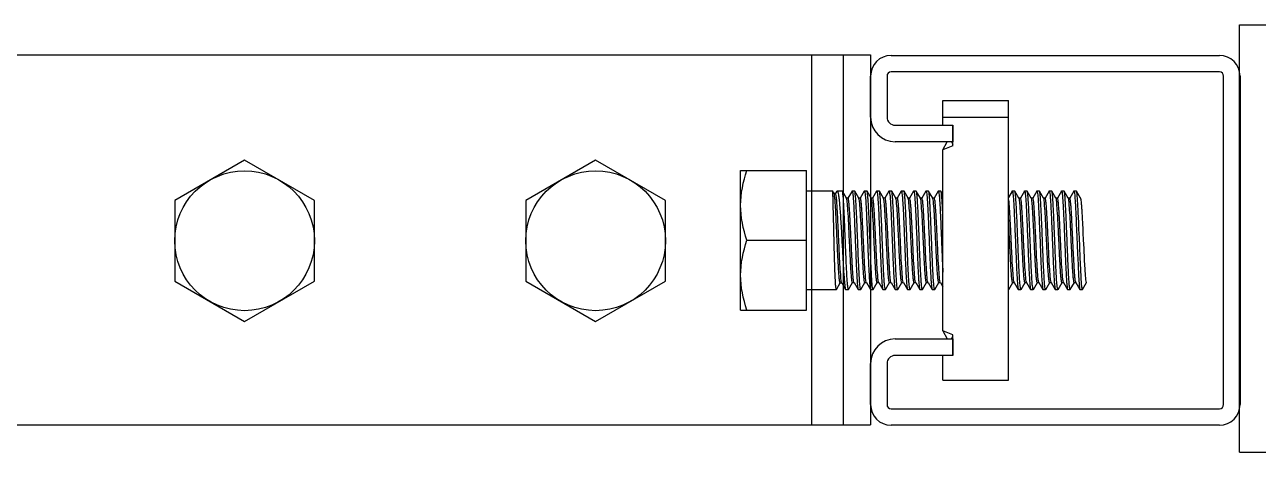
# Model space of a CAD drawing. Extents: x 69728788 to 150676229, y 20327566 to 43663798.
# Drawn here: x 75469700 to 75470384, y 20746676 to 20746913 of the extents above; entities that cross this region are included whole.
import ezdxf

# ---------------------------------------------------------------- set-up
doc = ezdxf.new("R2010")
doc.units = 0
doc.header["$LTSCALE"] = 1000
doc.header["$MEASUREMENT"] = 0
doc.layers.get('0').update_dxf_attribs({"linetype": 'CONTINUOUS'})
doc.layers.add('02___PRT_ALL_AXES', color=7, linetype='CONTINUOUS')

msp = doc.modelspace()

# ---------------------------------------------------------------- linework, layer by layer
at = {"color": 0, "linetype": 'Continuous'}
for p, q in [((75470373.73, 20746676.07), (75470373.73, 20746912.98)), ((75470373.73, 20746912.98), (75470628.87, 20746912.98)), ((75470180.5, 20746895.93), (75470362.58, 20746895.93)), ((75470169.12, 20746861.79), (75470169.12, 20746884.55)), ((75470178.22, 20746884.55), (75470178.22, 20746861.79)), ((75470362.58, 20746886.83), (75470180.5, 20746886.83)), ((75470364.86, 20746702.47), (75470364.86, 20746884.55)), ((75470373.96, 20746884.55), (75470373.96, 20746702.47)), ((75470182.78, 20746857.24), (75470214.64, 20746857.24)), ((75470209.18, 20746857.28), (75470209.18, 20746861.83)), ((75470214.64, 20746845.89), (75470214.64, 20746857.28)), ((75470214.64, 20746857.24), (75470214.64, 20746848.13)), ((75470214.64, 20746848.13), (75470182.78, 20746848.13)), ((75470209.18, 20746843.62), (75470211.55, 20746848.17)), ((75470214.64, 20746845.89), (75470209.18, 20746843.62)), ((75470209.18, 20746743.44), (75470209.18, 20746843.62)), ((75470213.93, 20746848.17), (75470214.64, 20746846.8)), ((75470133.51, 20746754.83), (75470133.51, 20746832.23)), ((75470148.89, 20746819.46), (75470148.09, 20746820.85)), ((75470149.72, 20746819.53), (75470148.85, 20746819.53)), ((75470150.32, 20746820.63), (75470149.69, 20746819.55)), ((75470153.5, 20746820.79), (75470153.43, 20746820.85)), ((75470155.75, 20746816.91), (75470153.5, 20746820.79)), ((75470155.79, 20746816.83), (75470155.75, 20746816.91)), ((75470156.62, 20746816.91), (75470155.75, 20746816.91)), ((75470155.85, 20746816.71), (75470155.79, 20746816.83)), ((75470158.82, 20746820.79), (75470156.58, 20746816.93)), ((75470158.82, 20746820.79), (75470158.89, 20746820.85)), ((75470160.33, 20746820.79), (75470160.26, 20746820.85)), ((75470162.58, 20746816.91), (75470160.33, 20746820.79)), ((75470162.62, 20746816.83), (75470162.58, 20746816.91)), ((75470163.45, 20746816.91), (75470162.58, 20746816.91)), ((75470162.66, 20746816.76), (75470162.63, 20746816.83)), ((75470165.65, 20746820.79), (75470163.41, 20746816.93)), ((75470165.65, 20746820.79), (75470165.72, 20746820.85)), ((75470167.16, 20746820.79), (75470167.09, 20746820.85)), ((75470169.41, 20746816.91), (75470167.16, 20746820.79)), ((75470169.45, 20746816.83), (75470169.41, 20746816.91)), ((75470170.28, 20746816.91), (75470169.41, 20746816.91)), ((75470169.5, 20746816.72), (75470169.45, 20746816.83)), ((75470172.48, 20746820.79), (75470170.24, 20746816.93)), ((75470172.48, 20746820.79), (75470172.55, 20746820.85)), ((75470173.99, 20746820.79), (75470173.92, 20746820.85)), ((75470176.24, 20746816.91), (75470173.99, 20746820.79)), ((75470176.28, 20746816.83), (75470176.24, 20746816.91)), ((75470177.11, 20746816.91), (75470176.24, 20746816.91)), ((75470176.35, 20746816.66), (75470176.28, 20746816.83)), ((75470179.31, 20746820.79), (75470177.07, 20746816.93)), ((75470179.31, 20746820.79), (75470179.38, 20746820.85)), ((75470180.82, 20746820.79), (75470180.75, 20746820.85)), ((75470183.07, 20746816.91), (75470180.82, 20746820.79)), ((75470183.11, 20746816.83), (75470183.07, 20746816.91)), ((75470183.94, 20746816.91), (75470183.07, 20746816.91)), ((75470183.17, 20746816.71), (75470183.11, 20746816.83)), ((75470186.14, 20746820.79), (75470183.9, 20746816.93)), ((75470186.14, 20746820.79), (75470186.21, 20746820.85)), ((75470187.65, 20746820.79), (75470187.58, 20746820.85)), ((75470189.9, 20746816.91), (75470187.65, 20746820.79)), ((75470189.94, 20746816.83), (75470189.9, 20746816.91)), ((75470190.77, 20746816.91), (75470189.9, 20746816.91)), ((75470189.98, 20746816.76), (75470189.95, 20746816.83)), ((75470192.97, 20746820.79), (75470190.73, 20746816.93)), ((75470192.97, 20746820.79), (75470193.04, 20746820.85)), ((75470194.48, 20746820.79), (75470194.41, 20746820.85)), ((75470196.73, 20746816.91), (75470194.48, 20746820.79)), ((75470196.77, 20746816.83), (75470196.73, 20746816.91)), ((75470197.6, 20746816.91), (75470196.73, 20746816.91)), ((75470196.82, 20746816.72), (75470196.77, 20746816.83)), ((75470199.8, 20746820.79), (75470197.56, 20746816.93)), ((75470199.8, 20746820.79), (75470199.87, 20746820.85)), ((75470201.31, 20746820.79), (75470201.24, 20746820.85)), ((75470203.56, 20746816.91), (75470201.31, 20746820.79)), ((75470203.6, 20746816.83), (75470203.56, 20746816.91)), ((75470204.43, 20746816.91), (75470203.56, 20746816.91)), ((75470203.67, 20746816.66), (75470203.6, 20746816.83)), ((75470206.63, 20746820.79), (75470204.39, 20746816.93)), ((75470206.63, 20746820.79), (75470206.7, 20746820.85)), ((75470208.14, 20746820.79), (75470208.07, 20746820.85)), ((75470209.18, 20746819), (75470208.14, 20746820.79)), ((75470247.61, 20746820.79), (75470245.6, 20746817.32)), ((75470247.61, 20746820.79), (75470247.68, 20746820.85)), ((75470249.12, 20746820.79), (75470249.05, 20746820.85)), ((75470251.37, 20746816.91), (75470249.12, 20746820.79)), ((75470251.41, 20746816.83), (75470251.37, 20746816.91)), ((75470252.24, 20746816.91), (75470251.37, 20746816.91)), ((75470251.46, 20746816.72), (75470251.41, 20746816.83)), ((75470254.44, 20746820.79), (75470252.2, 20746816.93)), ((75470254.44, 20746820.79), (75470254.51, 20746820.85)), ((75470255.95, 20746820.79), (75470255.88, 20746820.85)), ((75470258.2, 20746816.91), (75470255.95, 20746820.79)), ((75470258.24, 20746816.83), (75470258.2, 20746816.91)), ((75470259.07, 20746816.91), (75470258.2, 20746816.91)), ((75470258.31, 20746816.66), (75470258.24, 20746816.83)), ((75470261.27, 20746820.79), (75470259.03, 20746816.93)), ((75470261.27, 20746820.79), (75470261.34, 20746820.85)), ((75470262.78, 20746820.79), (75470262.71, 20746820.85)), ((75470265.03, 20746816.91), (75470262.78, 20746820.79)), ((75470265.9, 20746816.91), (75470265.03, 20746816.91)), ((75470265.07, 20746816.83), (75470265.03, 20746816.91)), ((75470265.13, 20746816.71), (75470265.07, 20746816.83)), ((75470268.1, 20746820.79), (75470265.86, 20746816.93)), ((75470268.1, 20746820.79), (75470268.17, 20746820.85)), ((75470269.61, 20746820.79), (75470269.54, 20746820.85)), ((75470271.86, 20746816.91), (75470269.61, 20746820.79)), ((75470272.73, 20746816.91), (75470271.86, 20746816.91)), ((75470271.9, 20746816.83), (75470271.86, 20746816.91)), ((75470271.94, 20746816.76), (75470271.9, 20746816.83)), ((75470274.93, 20746820.79), (75470272.69, 20746816.93)), ((75470274.93, 20746820.79), (75470275, 20746820.85)), ((75470276.44, 20746820.79), (75470276.37, 20746820.85)), ((75470278.69, 20746816.91), (75470276.44, 20746820.79)), ((75470279.56, 20746816.91), (75470278.69, 20746816.91)), ((75470278.73, 20746816.83), (75470278.69, 20746816.91)), ((75470278.78, 20746816.72), (75470278.73, 20746816.83)), ((75470281.76, 20746820.79), (75470279.52, 20746816.93)), ((75470281.76, 20746820.79), (75470281.83, 20746820.85)), ((75470283.27, 20746820.79), (75470283.2, 20746820.85)), ((75470285.52, 20746816.91), (75470283.27, 20746820.79)), ((75470150.2, 20746766.26), (75470152.31, 20746769.9)), ((75470152.28, 20746769.92), (75470153.14, 20746769.92)), ((75470153.08, 20746770.03), (75470153.06, 20746770.08)), ((75470153.1, 20746769.99), (75470153.08, 20746770.03)), ((75470153.1, 20746769.99), (75470155.24, 20746766.3)), ((75470156.92, 20746766.28), (75470159.15, 20746770.13)), ((75470159.12, 20746770.15), (75470159.99, 20746770.15)), ((75470159.94, 20746770.23), (75470159.87, 20746770.4)), ((75470159.94, 20746770.23), (75470159.99, 20746770.15)), ((75470159.99, 20746770.15), (75470162.23, 20746766.28)), ((75470163.75, 20746766.28), (75470165.98, 20746770.13)), ((75470165.95, 20746770.15), (75470166.82, 20746770.15)), ((75470166.77, 20746770.23), (75470166.72, 20746770.34)), ((75470166.77, 20746770.23), (75470166.82, 20746770.15)), ((75470166.82, 20746770.15), (75470169.06, 20746766.28)), ((75470170.58, 20746766.28), (75470172.81, 20746770.13)), ((75470172.78, 20746770.15), (75470173.65, 20746770.15)), ((75470173.6, 20746770.23), (75470173.57, 20746770.3)), ((75470173.6, 20746770.23), (75470173.65, 20746770.15)), ((75470173.65, 20746770.15), (75470175.89, 20746766.28)), ((75470177.41, 20746766.28), (75470179.64, 20746770.13)), ((75470179.61, 20746770.15), (75470180.48, 20746770.15)), ((75470180.43, 20746770.23), (75470180.38, 20746770.35)), ((75470180.43, 20746770.23), (75470180.48, 20746770.15)), ((75470180.48, 20746770.15), (75470182.72, 20746766.28)), ((75470184.24, 20746766.28), (75470186.47, 20746770.13)), ((75470186.44, 20746770.15), (75470187.31, 20746770.15)), ((75470187.26, 20746770.23), (75470187.19, 20746770.4)), ((75470187.26, 20746770.23), (75470187.31, 20746770.15)), ((75470187.31, 20746770.15), (75470189.55, 20746766.28)), ((75470191.07, 20746766.28), (75470193.3, 20746770.13)), ((75470193.27, 20746770.15), (75470194.14, 20746770.15)), ((75470194.09, 20746770.23), (75470194.04, 20746770.34)), ((75470194.09, 20746770.23), (75470194.14, 20746770.15)), ((75470194.14, 20746770.15), (75470196.38, 20746766.28)), ((75470197.9, 20746766.28), (75470200.13, 20746770.13)), ((75470200.1, 20746770.15), (75470200.97, 20746770.15)), ((75470200.92, 20746770.23), (75470200.89, 20746770.3)), ((75470200.92, 20746770.23), (75470200.97, 20746770.15)), ((75470200.97, 20746770.15), (75470203.21, 20746766.28)), ((75470204.73, 20746766.28), (75470206.96, 20746770.13)), ((75470206.93, 20746770.15), (75470207.8, 20746770.15)), ((75470207.75, 20746770.23), (75470207.7, 20746770.35)), ((75470207.75, 20746770.23), (75470207.8, 20746770.15)), ((75470207.8, 20746770.15), (75470209.18, 20746767.77)), ((75470245.71, 20746766.28), (75470247.94, 20746770.13)), ((75470247.91, 20746770.15), (75470248.78, 20746770.15)), ((75470248.73, 20746770.23), (75470248.68, 20746770.34)), ((75470248.73, 20746770.23), (75470248.78, 20746770.15)), ((75470248.78, 20746770.15), (75470251.02, 20746766.28)), ((75470252.54, 20746766.28), (75470254.77, 20746770.13)), ((75470254.74, 20746770.15), (75470255.61, 20746770.15)), ((75470255.56, 20746770.23), (75470255.53, 20746770.3)), ((75470255.56, 20746770.23), (75470255.61, 20746770.15)), ((75470255.61, 20746770.15), (75470257.85, 20746766.28)), ((75470259.37, 20746766.28), (75470261.6, 20746770.13)), ((75470261.57, 20746770.15), (75470262.44, 20746770.15)), ((75470262.39, 20746770.23), (75470262.34, 20746770.35)), ((75470262.39, 20746770.23), (75470262.44, 20746770.15)), ((75470262.44, 20746770.15), (75470264.68, 20746766.28)), ((75470266.2, 20746766.28), (75470268.43, 20746770.13)), ((75470268.4, 20746770.15), (75470269.27, 20746770.15)), ((75470269.22, 20746770.23), (75470269.15, 20746770.4)), ((75470269.22, 20746770.23), (75470269.27, 20746770.15)), ((75470269.27, 20746770.15), (75470271.51, 20746766.28)), ((75470273.03, 20746766.28), (75470275.26, 20746770.13)), ((75470275.23, 20746770.15), (75470276.1, 20746770.15)), ((75470276.05, 20746770.23), (75470276, 20746770.34)), ((75470276.05, 20746770.23), (75470276.1, 20746770.15)), ((75470276.1, 20746770.15), (75470278.34, 20746766.28)), ((75470279.86, 20746766.28), (75470282.09, 20746770.13)), ((75470282.06, 20746770.15), (75470282.93, 20746770.15)), ((75470282.88, 20746770.23), (75470282.85, 20746770.3)), ((75470282.88, 20746770.23), (75470282.93, 20746770.15)), ((75470282.93, 20746770.15), (75470285.17, 20746766.28)), ((75470286.69, 20746766.28), (75470288.92, 20746770.13)), ((75470286.69, 20746766.28), (75470287.23, 20746767.22)), ((75470150.2, 20746766.26), (75470150.15, 20746766.21)), ((75470155.24, 20746766.3), (75470155.34, 20746766.21)), ((75470156.92, 20746766.28), (75470156.84, 20746766.21)), ((75470162.23, 20746766.28), (75470162.31, 20746766.21)), ((75470163.75, 20746766.28), (75470163.67, 20746766.21)), ((75470169.06, 20746766.28), (75470169.14, 20746766.21)), ((75470170.58, 20746766.28), (75470170.5, 20746766.21)), ((75470175.89, 20746766.28), (75470175.97, 20746766.21)), ((75470177.41, 20746766.28), (75470177.33, 20746766.21)), ((75470182.72, 20746766.28), (75470182.8, 20746766.21)), ((75470184.24, 20746766.28), (75470184.16, 20746766.21)), ((75470189.55, 20746766.28), (75470189.63, 20746766.21)), ((75470191.07, 20746766.28), (75470190.99, 20746766.21)), ((75470196.38, 20746766.28), (75470196.46, 20746766.21)), ((75470197.9, 20746766.28), (75470197.82, 20746766.21)), ((75470203.21, 20746766.28), (75470203.29, 20746766.21)), ((75470204.73, 20746766.28), (75470204.65, 20746766.21)), ((75470245.63, 20746766.21), (75470245.6, 20746766.22)), ((75470245.71, 20746766.28), (75470245.63, 20746766.21)), ((75470251.02, 20746766.28), (75470251.1, 20746766.21)), ((75470252.54, 20746766.28), (75470252.46, 20746766.21)), ((75470257.85, 20746766.28), (75470257.93, 20746766.21)), ((75470259.37, 20746766.28), (75470259.29, 20746766.21)), ((75470264.68, 20746766.28), (75470264.76, 20746766.21)), ((75470266.2, 20746766.28), (75470266.12, 20746766.21)), ((75470271.51, 20746766.28), (75470271.59, 20746766.21)), ((75470273.03, 20746766.28), (75470272.95, 20746766.21)), ((75470278.34, 20746766.28), (75470278.42, 20746766.21)), ((75470279.86, 20746766.28), (75470279.78, 20746766.21)), ((75470285.17, 20746766.28), (75470285.25, 20746766.21)), ((75470286.69, 20746766.28), (75470286.61, 20746766.21)), ((75470214.64, 20746741.17), (75470209.18, 20746743.44)), ((75470209.18, 20746743.44), (75470211.55, 20746738.89)), ((75470213.93, 20746738.89), (75470214.64, 20746740.26)), ((75470214.64, 20746729.78), (75470214.64, 20746741.17)), ((75470182.78, 20746738.89), (75470214.64, 20746738.89)), ((75470214.64, 20746738.89), (75470214.64, 20746729.78)), ((75470214.64, 20746729.78), (75470182.78, 20746729.78)), ((75470209.18, 20746716.12), (75470209.18, 20746729.78)), ((75470169.12, 20746702.47), (75470169.12, 20746725.23)), ((75470178.22, 20746725.23), (75470178.22, 20746702.47)), ((75470180.5, 20746700.2), (75470362.58, 20746700.2)), ((75470362.58, 20746691.09), (75470180.5, 20746691.09)), ((75470373.73, 20746676.07), (75470628.87, 20746676.07))]:
    msp.add_line(p, q, dxfattribs=at)
at = {"color": 0}
for p, q in [((75469569.33, 20746896.23), (75470168.99, 20746896.23)), ((75469892.05, 20746896.23), (75470168.99, 20746896.23)), ((75470136.44, 20746896.23), (75470136.44, 20746691.31)), ((75470154, 20746896.23), (75470154, 20746691.31)), ((75470168.99, 20746896.23), (75470168.99, 20746691.31)), ((75469029.8, 20746691.22), (75470168.99, 20746691.31)), ((75469892.05, 20746691.31), (75470168.99, 20746691.31))]:
    msp.add_line(p, q, dxfattribs=at)
at = {"color": 0, "linetype": 'Continuous'}
for centre, radius, start, end in [((75470180.5, 20746884.55), 11.38, 90, 180), ((75470362.58, 20746884.55), 11.38, 0, 90), ((75470180.5, 20746884.55), 2.28, 90, 180), ((75470362.58, 20746884.55), 2.28, 0, 90), ((75470182.78, 20746861.79), 13.66, 180, 270), ((75470182.78, 20746861.79), 4.55, 180, 270), ((75470182.78, 20746725.23), 13.66, 90, 180), ((75470182.78, 20746725.23), 4.55, 90, 180), ((75470180.5, 20746702.47), 11.38, 180, 270), ((75470180.5, 20746702.47), 2.28, 180, 270), ((75470362.58, 20746702.47), 11.38, 270, 0), ((75470362.58, 20746702.47), 2.28, 270, 0)]:
    msp.add_arc(centre, radius, start, end, dxfattribs=at)
for points, knots in [([(75470148.88, 20746793.53), (75470148.79, 20746796.98), (75470148.67, 20746802), (75470148.51, 20746808.38), (75470148.42, 20746812.46), (75470148.3, 20746815.8), (75470148.29, 20746818.35), (75470148.09, 20746819.88), (75470148.19, 20746820.67), (75470148.09, 20746820.85)], [0, 0, 0, 0, 0.378979, 0.550574, 0.701439, 0.825899, 0.919266, 0.978026, 1, 1, 1, 1]), ([(75470152.28, 20746769.92), (75470152.1, 20746769.92), (75470152.02, 20746770.86), (75470151.77, 20746771.98), (75470151.6, 20746774.38), (75470151.38, 20746777.33), (75470151.18, 20746781.01), (75470150.88, 20746786.75), (75470150.55, 20746794.36), (75470150.15, 20746803.2), (75470149.82, 20746809.99), (75470149.52, 20746814.46), (75470149.35, 20746816.84), (75470149.13, 20746818.41), (75470149.03, 20746819.23), (75470148.89, 20746819.46)], [0, 0, 0, 0, 0.01052, 0.0391, 0.08506, 0.146619, 0.22135, 0.306335, 0.493724, 0.680808, 0.840683, 0.903326, 0.951582, 0.984032, 1, 1, 1, 1]), ([(75470153.06, 20746770.08), (75470152.7, 20746770.98), (75470152.62, 20746774.05), (75470152.08, 20746779.76), (75470151.77, 20746787.7), (75470151.35, 20746796.58), (75470151.03, 20746804.02), (75470150.74, 20746809.47), (75470150.55, 20746812.87), (75470150.34, 20746815.56), (75470150.19, 20746817.71), (75470149.96, 20746818.71), (75470149.88, 20746819.53), (75470149.72, 20746819.53)], [0, 0, 0, 0, 0.058667, 0.181398, 0.349542, 0.537959, 0.719317, 0.799263, 0.868346, 0.924327, 0.965497, 0.990759, 1, 1, 1, 1]), ([(75470150.32, 20746820.63), (75470150.36, 20746820.69), (75470150.42, 20746820.79), (75470150.53, 20746820.85), (75470150.57, 20746820.85)], [0, 0, 0, 0, 0.60461, 1, 1, 1, 1]), ([(75470150.57, 20746820.85), (75470150.79, 20746820.85), (75470151.08, 20746819.89), (75470151.36, 20746818.54), (75470151.69, 20746815.93), (75470152, 20746812.62), (75470152.31, 20746808.52), (75470152.73, 20746802.08), (75470153.01, 20746797.02), (75470153.2, 20746793.53)], [0, 0, 0, 0, 0.023288, 0.081106, 0.17351, 0.297357, 0.448037, 0.619843, 1, 1, 1, 1]), ([(75470155.14, 20746793.53), (75470155, 20746796.87), (75470154.75, 20746803.08), (75470154.43, 20746810.44), (75470154.13, 20746815.31), (75470153.96, 20746817.92), (75470153.74, 20746819.64), (75470153.65, 20746820.54), (75470153.5, 20746820.79)], [0, 0, 0, 0, 0.366988, 0.682925, 0.807584, 0.903955, 0.968736, 1, 1, 1, 1]), ([(75470159.12, 20746770.15), (75470158.97, 20746770.15), (75470158.87, 20746770.96), (75470158.65, 20746771.95), (75470158.49, 20746774.05), (75470158.28, 20746776.66), (75470158.08, 20746779.93), (75470157.81, 20746785.1), (75470157.48, 20746792.09), (75470157.08, 20746800.36), (75470156.76, 20746807.7), (75470156.29, 20746813), (75470156.16, 20746815.84), (75470155.85, 20746816.71)], [0, 0, 0, 0, 0.009862, 0.036422, 0.079279, 0.137007, 0.207601, 0.288584, 0.470051, 0.656062, 0.820625, 0.940784, 1, 1, 1, 1]), ([(75470159.87, 20746770.4), (75470159.58, 20746771.32), (75470159.42, 20746774.2), (75470158.97, 20746779.57), (75470158.64, 20746786.91), (75470158.25, 20746795.15), (75470157.92, 20746802.09), (75470157.65, 20746807.23), (75470157.45, 20746810.47), (75470157.25, 20746813.05), (75470157.08, 20746815.13), (75470156.86, 20746816.11), (75470156.77, 20746816.91), (75470156.62, 20746816.91)], [0, 0, 0, 0, 0.06161, 0.183132, 0.347991, 0.533432, 0.713816, 0.794195, 0.864212, 0.921438, 0.963906, 0.990221, 1, 1, 1, 1]), ([(75470158.89, 20746820.85), (75470159.08, 20746820.85), (75470159.11, 20746819.79), (75470159.41, 20746818.58), (75470159.54, 20746815.9), (75470159.77, 20746812.62), (75470159.97, 20746808.51), (75470160.26, 20746802.08), (75470160.46, 20746797.02), (75470160.6, 20746793.53)], [0, 0, 0, 0, 0.020674, 0.077922, 0.170354, 0.294552, 0.445782, 0.618271, 1, 1, 1, 1]), ([(75470161.97, 20746793.53), (75470161.83, 20746796.87), (75470161.58, 20746803.08), (75470161.26, 20746810.44), (75470160.96, 20746815.31), (75470160.79, 20746817.92), (75470160.57, 20746819.64), (75470160.48, 20746820.54), (75470160.33, 20746820.79)], [0, 0, 0, 0, 0.366992, 0.68293, 0.807585, 0.903954, 0.968736, 1, 1, 1, 1]), ([(75470165.95, 20746770.15), (75470165.8, 20746770.15), (75470165.7, 20746770.97), (75470165.48, 20746771.97), (75470165.31, 20746774.09), (75470165.1, 20746776.73), (75470164.91, 20746780.03), (75470164.63, 20746785.25), (75470164.31, 20746792.27), (75470163.9, 20746800.57), (75470163.59, 20746807.91), (75470163.08, 20746813.13), (75470162.99, 20746815.94), (75470162.66, 20746816.76)], [0, 0, 0, 0, 0.009951, 0.036772, 0.080043, 0.138305, 0.209512, 0.291137, 0.473755, 0.660367, 0.824608, 0.943318, 1, 1, 1, 1]), ([(75470166.72, 20746770.34), (75470166.41, 20746771.2), (75470166.29, 20746774.03), (75470165.8, 20746779.31), (75470165.49, 20746786.65), (75470165.09, 20746794.93), (75470164.76, 20746801.92), (75470164.48, 20746807.11), (75470164.29, 20746810.39), (75470164.08, 20746813), (75470163.92, 20746815.1), (75470163.69, 20746816.09), (75470163.6, 20746816.91), (75470163.45, 20746816.91)], [0, 0, 0, 0, 0.058624, 0.178444, 0.342933, 0.529084, 0.71082, 0.791953, 0.86269, 0.920543, 0.963496, 0.990117, 1, 1, 1, 1]), ([(75470165.72, 20746820.85), (75470166.02, 20746820.37), (75470166.09, 20746819.17), (75470166.33, 20746816.93), (75470166.51, 20746814.06), (75470166.7, 20746810.65), (75470166.91, 20746806.08), (75470167.16, 20746800.38), (75470167.34, 20746795.81), (75470167.43, 20746793.53)], [0, 0, 0, 0, 0.062069, 0.124628, 0.24966, 0.374704, 0.499766, 0.749882, 1, 1, 1, 1]), ([(75470168.8, 20746793.53), (75470168.66, 20746796.87), (75470168.41, 20746803.08), (75470168.09, 20746810.44), (75470167.79, 20746815.31), (75470167.62, 20746817.92), (75470167.4, 20746819.64), (75470167.31, 20746820.54), (75470167.16, 20746820.79)], [0, 0, 0, 0, 0.366986, 0.682927, 0.807583, 0.903951, 0.968734, 1, 1, 1, 1]), ([(75470172.78, 20746770.15), (75470172.63, 20746770.15), (75470172.53, 20746770.97), (75470172.31, 20746771.96), (75470172.15, 20746774.06), (75470171.94, 20746776.67), (75470171.74, 20746779.95), (75470171.46, 20746785.14), (75470171.14, 20746792.13), (75470170.74, 20746800.41), (75470170.42, 20746807.75), (75470169.94, 20746813.03), (75470169.82, 20746815.87), (75470169.5, 20746816.72)], [0, 0, 0, 0, 0.009883, 0.036504, 0.079457, 0.13731, 0.208047, 0.28918, 0.470916, 0.657067, 0.821556, 0.941376, 1, 1, 1, 1]), ([(75470173.57, 20746770.3), (75470173.23, 20746771.12), (75470173.14, 20746773.93), (75470172.63, 20746779.15), (75470172.33, 20746786.49), (75470171.92, 20746794.79), (75470171.6, 20746801.81), (75470171.32, 20746807.03), (75470171.12, 20746810.33), (75470170.91, 20746812.97), (75470170.75, 20746815.09), (75470170.52, 20746816.09), (75470170.43, 20746816.91), (75470170.28, 20746816.91)], [0, 0, 0, 0, 0.056682, 0.175392, 0.339633, 0.526245, 0.708863, 0.790488, 0.861695, 0.919957, 0.963228, 0.990049, 1, 1, 1, 1]), ([(75470172.55, 20746820.85), (75470172.84, 20746820.36), (75470172.93, 20746819.17), (75470173.16, 20746816.93), (75470173.34, 20746814.06), (75470173.53, 20746810.65), (75470173.75, 20746806.08), (75470173.99, 20746800.38), (75470174.17, 20746795.81), (75470174.26, 20746793.53)], [0, 0, 0, 0, 0.062073, 0.124647, 0.249672, 0.374715, 0.499775, 0.749887, 1, 1, 1, 1]), ([(75470175.63, 20746793.53), (75470175.49, 20746796.87), (75470175.24, 20746803.08), (75470174.92, 20746810.44), (75470174.62, 20746815.31), (75470174.45, 20746817.92), (75470174.23, 20746819.64), (75470174.14, 20746820.54), (75470173.99, 20746820.79)], [0, 0, 0, 0, 0.366981, 0.68292, 0.80758, 0.903952, 0.968734, 1, 1, 1, 1]), ([(75470179.61, 20746770.15), (75470179.46, 20746770.15), (75470179.36, 20746770.96), (75470179.14, 20746771.93), (75470178.98, 20746774.01), (75470178.77, 20746776.59), (75470178.58, 20746779.84), (75470178.3, 20746784.97), (75470177.98, 20746791.91), (75470177.59, 20746800.15), (75470177.25, 20746807.49), (75470176.8, 20746812.86), (75470176.65, 20746815.75), (75470176.35, 20746816.66)], [0, 0, 0, 0, 0.009779, 0.036094, 0.078562, 0.135788, 0.205805, 0.286184, 0.466568, 0.652009, 0.816868, 0.93839, 1, 1, 1, 1]), ([(75470180.38, 20746770.35), (75470180.07, 20746771.22), (75470179.94, 20746774.06), (75470179.46, 20746779.36), (75470179.14, 20746786.7), (75470178.74, 20746794.97), (75470178.42, 20746801.96), (75470178.14, 20746807.13), (75470177.95, 20746810.4), (75470177.74, 20746813.01), (75470177.58, 20746815.11), (75470177.35, 20746816.1), (75470177.26, 20746816.91), (75470177.11, 20746816.91)], [0, 0, 0, 0, 0.059216, 0.179375, 0.343938, 0.529949, 0.711416, 0.792399, 0.862993, 0.920721, 0.963578, 0.990138, 1, 1, 1, 1]), ([(75470179.38, 20746820.85), (75470179.57, 20746820.85), (75470179.6, 20746819.79), (75470179.9, 20746818.58), (75470180.03, 20746815.9), (75470180.26, 20746812.62), (75470180.46, 20746808.51), (75470180.75, 20746802.08), (75470180.95, 20746797.02), (75470181.09, 20746793.53)], [0, 0, 0, 0, 0.020675, 0.077925, 0.170358, 0.294556, 0.445789, 0.618278, 1, 1, 1, 1]), ([(75470182.46, 20746793.53), (75470182.32, 20746796.87), (75470182.07, 20746803.08), (75470181.75, 20746810.44), (75470181.45, 20746815.31), (75470181.28, 20746817.92), (75470181.06, 20746819.64), (75470180.97, 20746820.54), (75470180.82, 20746820.79)], [0, 0, 0, 0, 0.366988, 0.682925, 0.807584, 0.903955, 0.968736, 1, 1, 1, 1]), ([(75470186.44, 20746770.15), (75470186.29, 20746770.15), (75470186.19, 20746770.96), (75470185.97, 20746771.95), (75470185.81, 20746774.05), (75470185.6, 20746776.66), (75470185.4, 20746779.93), (75470185.13, 20746785.1), (75470184.8, 20746792.09), (75470184.4, 20746800.36), (75470184.08, 20746807.7), (75470183.61, 20746813), (75470183.48, 20746815.84), (75470183.17, 20746816.71)], [0, 0, 0, 0, 0.009862, 0.036422, 0.079279, 0.137007, 0.207601, 0.288584, 0.470051, 0.656062, 0.820625, 0.940784, 1, 1, 1, 1]), ([(75470187.19, 20746770.4), (75470186.9, 20746771.32), (75470186.74, 20746774.2), (75470186.29, 20746779.57), (75470185.96, 20746786.91), (75470185.57, 20746795.15), (75470185.24, 20746802.09), (75470184.97, 20746807.23), (75470184.77, 20746810.47), (75470184.57, 20746813.05), (75470184.4, 20746815.13), (75470184.18, 20746816.11), (75470184.09, 20746816.91), (75470183.94, 20746816.91)], [0, 0, 0, 0, 0.06161, 0.183132, 0.347991, 0.533432, 0.713816, 0.794195, 0.864212, 0.921438, 0.963906, 0.990221, 1, 1, 1, 1]), ([(75470186.21, 20746820.85), (75470186.4, 20746820.85), (75470186.43, 20746819.79), (75470186.73, 20746818.58), (75470186.86, 20746815.9), (75470187.09, 20746812.62), (75470187.29, 20746808.51), (75470187.58, 20746802.08), (75470187.78, 20746797.02), (75470187.92, 20746793.53)], [0, 0, 0, 0, 0.020674, 0.077922, 0.170354, 0.294552, 0.445782, 0.618271, 1, 1, 1, 1]), ([(75470189.29, 20746793.53), (75470189.15, 20746796.87), (75470188.9, 20746803.08), (75470188.58, 20746810.44), (75470188.28, 20746815.31), (75470188.11, 20746817.92), (75470187.89, 20746819.64), (75470187.8, 20746820.54), (75470187.65, 20746820.79)], [0, 0, 0, 0, 0.366992, 0.68293, 0.807585, 0.903954, 0.968736, 1, 1, 1, 1]), ([(75470193.27, 20746770.15), (75470193.12, 20746770.15), (75470193.02, 20746770.97), (75470192.8, 20746771.97), (75470192.63, 20746774.09), (75470192.42, 20746776.73), (75470192.23, 20746780.03), (75470191.95, 20746785.25), (75470191.63, 20746792.27), (75470191.22, 20746800.57), (75470190.91, 20746807.91), (75470190.4, 20746813.13), (75470190.31, 20746815.94), (75470189.98, 20746816.76)], [0, 0, 0, 0, 0.009951, 0.036772, 0.080043, 0.138305, 0.209512, 0.291137, 0.473755, 0.660367, 0.824608, 0.943318, 1, 1, 1, 1]), ([(75470194.04, 20746770.34), (75470193.73, 20746771.2), (75470193.61, 20746774.03), (75470193.12, 20746779.31), (75470192.81, 20746786.65), (75470192.41, 20746794.93), (75470192.08, 20746801.92), (75470191.8, 20746807.11), (75470191.61, 20746810.39), (75470191.4, 20746813), (75470191.24, 20746815.1), (75470191.01, 20746816.09), (75470190.92, 20746816.91), (75470190.77, 20746816.91)], [0, 0, 0, 0, 0.058624, 0.178444, 0.342933, 0.529084, 0.71082, 0.791953, 0.86269, 0.920543, 0.963496, 0.990117, 1, 1, 1, 1]), ([(75470193.04, 20746820.85), (75470193.34, 20746820.37), (75470193.41, 20746819.17), (75470193.65, 20746816.93), (75470193.83, 20746814.06), (75470194.02, 20746810.65), (75470194.23, 20746806.08), (75470194.48, 20746800.38), (75470194.66, 20746795.81), (75470194.75, 20746793.53)], [0, 0, 0, 0, 0.062069, 0.124628, 0.24966, 0.374704, 0.499766, 0.749882, 1, 1, 1, 1]), ([(75470196.12, 20746793.53), (75470195.98, 20746796.87), (75470195.73, 20746803.08), (75470195.41, 20746810.44), (75470195.11, 20746815.31), (75470194.94, 20746817.92), (75470194.72, 20746819.64), (75470194.63, 20746820.54), (75470194.48, 20746820.79)], [0, 0, 0, 0, 0.366986, 0.682927, 0.807583, 0.903951, 0.968734, 1, 1, 1, 1]), ([(75470200.1, 20746770.15), (75470199.95, 20746770.15), (75470199.85, 20746770.97), (75470199.63, 20746771.96), (75470199.47, 20746774.06), (75470199.26, 20746776.67), (75470199.06, 20746779.95), (75470198.78, 20746785.14), (75470198.46, 20746792.13), (75470198.06, 20746800.41), (75470197.74, 20746807.75), (75470197.26, 20746813.03), (75470197.14, 20746815.87), (75470196.82, 20746816.72)], [0, 0, 0, 0, 0.009883, 0.036504, 0.079457, 0.13731, 0.208047, 0.28918, 0.470916, 0.657067, 0.821556, 0.941376, 1, 1, 1, 1]), ([(75470200.89, 20746770.3), (75470200.55, 20746771.12), (75470200.46, 20746773.93), (75470199.95, 20746779.15), (75470199.65, 20746786.49), (75470199.24, 20746794.79), (75470198.92, 20746801.81), (75470198.64, 20746807.03), (75470198.44, 20746810.33), (75470198.23, 20746812.97), (75470198.07, 20746815.09), (75470197.84, 20746816.09), (75470197.75, 20746816.91), (75470197.6, 20746816.91)], [0, 0, 0, 0, 0.056682, 0.175392, 0.339633, 0.526245, 0.708863, 0.790488, 0.861695, 0.919957, 0.963228, 0.990049, 1, 1, 1, 1]), ([(75470199.87, 20746820.85), (75470200.16, 20746820.36), (75470200.25, 20746819.17), (75470200.48, 20746816.93), (75470200.66, 20746814.06), (75470200.85, 20746810.65), (75470201.07, 20746806.08), (75470201.31, 20746800.38), (75470201.49, 20746795.81), (75470201.58, 20746793.53)], [0, 0, 0, 0, 0.062073, 0.124647, 0.249672, 0.374715, 0.499775, 0.749887, 1, 1, 1, 1]), ([(75470202.95, 20746793.53), (75470202.81, 20746796.87), (75470202.56, 20746803.08), (75470202.24, 20746810.44), (75470201.94, 20746815.31), (75470201.77, 20746817.92), (75470201.55, 20746819.64), (75470201.46, 20746820.54), (75470201.31, 20746820.79)], [0, 0, 0, 0, 0.366981, 0.68292, 0.80758, 0.903952, 0.968734, 1, 1, 1, 1]), ([(75470206.93, 20746770.15), (75470206.78, 20746770.15), (75470206.68, 20746770.96), (75470206.46, 20746771.93), (75470206.3, 20746774.01), (75470206.09, 20746776.59), (75470205.9, 20746779.84), (75470205.62, 20746784.97), (75470205.3, 20746791.91), (75470204.91, 20746800.15), (75470204.57, 20746807.49), (75470204.12, 20746812.86), (75470203.97, 20746815.75), (75470203.67, 20746816.66)], [0, 0, 0, 0, 0.009779, 0.036094, 0.078562, 0.135788, 0.205805, 0.286184, 0.466568, 0.652009, 0.816868, 0.93839, 1, 1, 1, 1]), ([(75470207.7, 20746770.35), (75470207.39, 20746771.22), (75470207.26, 20746774.06), (75470206.78, 20746779.36), (75470206.46, 20746786.7), (75470206.06, 20746794.97), (75470205.74, 20746801.96), (75470205.46, 20746807.13), (75470205.27, 20746810.4), (75470205.06, 20746813.01), (75470204.9, 20746815.11), (75470204.67, 20746816.1), (75470204.58, 20746816.91), (75470204.43, 20746816.91)], [0, 0, 0, 0, 0.059216, 0.179375, 0.343938, 0.529949, 0.711416, 0.792399, 0.862993, 0.920721, 0.963578, 0.990138, 1, 1, 1, 1]), ([(75470206.7, 20746820.85), (75470206.89, 20746820.85), (75470206.92, 20746819.79), (75470207.22, 20746818.58), (75470207.35, 20746815.9), (75470207.58, 20746812.62), (75470207.78, 20746808.51), (75470208.07, 20746802.08), (75470208.27, 20746797.02), (75470208.41, 20746793.53)], [0, 0, 0, 0, 0.020675, 0.077925, 0.170358, 0.294556, 0.445789, 0.618278, 1, 1, 1, 1]), ([(75470209.18, 20746807.84), (75470209.1, 20746809.54), (75470208.93, 20746812.55), (75470208.74, 20746816.49), (75470208.42, 20746819.06), (75470208.35, 20746820.43), (75470208.14, 20746820.79)], [0, 0, 0, 0, 0.391041, 0.698389, 0.904948, 1, 1, 1, 1]), ([(75470248.68, 20746770.34), (75470248.4, 20746771.12), (75470248.27, 20746773.67), (75470247.82, 20746778.46), (75470247.51, 20746785.18), (75470247.14, 20746792.91), (75470246.78, 20746800.72), (75470246.44, 20746807.64), (75470246.05, 20746812.8), (75470245.85, 20746815.58), (75470245.6, 20746816.52)], [0, 0, 0, 0, 0.053745, 0.162765, 0.3138, 0.48818, 0.6643, 0.82034, 0.936997, 1, 1, 1, 1]), ([(75470247.68, 20746820.85), (75470247.98, 20746820.37), (75470248.05, 20746819.17), (75470248.29, 20746816.93), (75470248.47, 20746814.06), (75470248.66, 20746810.65), (75470248.87, 20746806.08), (75470249.12, 20746800.38), (75470249.3, 20746795.81), (75470249.39, 20746793.53)], [0, 0, 0, 0, 0.062069, 0.124628, 0.24966, 0.374704, 0.499766, 0.749882, 1, 1, 1, 1]), ([(75470250.76, 20746793.53), (75470250.62, 20746796.87), (75470250.37, 20746803.08), (75470250.05, 20746810.44), (75470249.75, 20746815.31), (75470249.58, 20746817.92), (75470249.36, 20746819.64), (75470249.27, 20746820.54), (75470249.12, 20746820.79)], [0, 0, 0, 0, 0.366986, 0.682927, 0.807583, 0.903951, 0.968734, 1, 1, 1, 1]), ([(75470254.74, 20746770.15), (75470254.59, 20746770.15), (75470254.49, 20746770.97), (75470254.27, 20746771.96), (75470254.1, 20746774.06), (75470253.9, 20746776.67), (75470253.7, 20746779.95), (75470253.42, 20746785.14), (75470253.1, 20746792.13), (75470252.7, 20746800.41), (75470252.38, 20746807.75), (75470251.9, 20746813.03), (75470251.78, 20746815.87), (75470251.46, 20746816.72)], [0, 0, 0, 0, 0.009883, 0.036504, 0.079457, 0.13731, 0.208047, 0.28918, 0.470916, 0.657067, 0.821556, 0.941376, 1, 1, 1, 1]), ([(75470255.53, 20746770.3), (75470255.19, 20746771.12), (75470255.1, 20746773.93), (75470254.59, 20746779.15), (75470254.29, 20746786.49), (75470253.88, 20746794.79), (75470253.56, 20746801.81), (75470253.28, 20746807.03), (75470253.08, 20746810.33), (75470252.87, 20746812.97), (75470252.71, 20746815.09), (75470252.48, 20746816.09), (75470252.39, 20746816.91), (75470252.24, 20746816.91)], [0, 0, 0, 0, 0.056682, 0.175392, 0.339633, 0.526245, 0.708863, 0.790488, 0.861695, 0.919957, 0.963228, 0.990049, 1, 1, 1, 1]), ([(75470254.51, 20746820.85), (75470254.8, 20746820.36), (75470254.89, 20746819.17), (75470255.12, 20746816.93), (75470255.3, 20746814.06), (75470255.49, 20746810.65), (75470255.7, 20746806.08), (75470255.95, 20746800.38), (75470256.13, 20746795.81), (75470256.22, 20746793.53)], [0, 0, 0, 0, 0.062073, 0.124647, 0.249672, 0.374715, 0.499775, 0.749887, 1, 1, 1, 1]), ([(75470257.59, 20746793.53), (75470257.45, 20746796.87), (75470257.2, 20746803.08), (75470256.88, 20746810.44), (75470256.58, 20746815.31), (75470256.41, 20746817.92), (75470256.19, 20746819.64), (75470256.1, 20746820.54), (75470255.95, 20746820.79)], [0, 0, 0, 0, 0.366981, 0.68292, 0.80758, 0.903952, 0.968734, 1, 1, 1, 1]), ([(75470261.57, 20746770.15), (75470261.42, 20746770.15), (75470261.32, 20746770.96), (75470261.1, 20746771.93), (75470260.94, 20746774.01), (75470260.73, 20746776.59), (75470260.54, 20746779.84), (75470260.26, 20746784.97), (75470259.94, 20746791.91), (75470259.55, 20746800.15), (75470259.21, 20746807.49), (75470258.76, 20746812.86), (75470258.61, 20746815.75), (75470258.31, 20746816.66)], [0, 0, 0, 0, 0.009779, 0.036094, 0.078562, 0.135788, 0.205805, 0.286184, 0.466568, 0.652009, 0.816868, 0.93839, 1, 1, 1, 1]), ([(75470262.34, 20746770.35), (75470262.03, 20746771.22), (75470261.9, 20746774.06), (75470261.42, 20746779.36), (75470261.1, 20746786.7), (75470260.7, 20746794.97), (75470260.38, 20746801.96), (75470260.1, 20746807.13), (75470259.91, 20746810.4), (75470259.7, 20746813.01), (75470259.54, 20746815.11), (75470259.31, 20746816.1), (75470259.22, 20746816.91), (75470259.07, 20746816.91)], [0, 0, 0, 0, 0.059216, 0.179375, 0.343938, 0.529949, 0.711416, 0.792399, 0.862993, 0.920721, 0.963578, 0.990138, 1, 1, 1, 1]), ([(75470261.34, 20746820.85), (75470261.53, 20746820.85), (75470261.56, 20746819.79), (75470261.86, 20746818.58), (75470261.99, 20746815.9), (75470262.22, 20746812.62), (75470262.42, 20746808.51), (75470262.71, 20746802.08), (75470262.91, 20746797.02), (75470263.05, 20746793.53)], [0, 0, 0, 0, 0.020675, 0.077925, 0.170358, 0.294556, 0.445789, 0.618278, 1, 1, 1, 1]), ([(75470264.42, 20746793.53), (75470264.28, 20746796.87), (75470264.03, 20746803.08), (75470263.71, 20746810.44), (75470263.41, 20746815.31), (75470263.24, 20746817.92), (75470263.02, 20746819.64), (75470262.93, 20746820.54), (75470262.78, 20746820.79)], [0, 0, 0, 0, 0.366988, 0.682925, 0.807584, 0.903955, 0.968736, 1, 1, 1, 1]), ([(75470268.4, 20746770.15), (75470268.25, 20746770.15), (75470268.15, 20746770.96), (75470267.93, 20746771.95), (75470267.77, 20746774.05), (75470267.56, 20746776.66), (75470267.36, 20746779.93), (75470267.08, 20746785.1), (75470266.76, 20746792.09), (75470266.36, 20746800.36), (75470266.04, 20746807.7), (75470265.57, 20746813), (75470265.44, 20746815.84), (75470265.13, 20746816.71)], [0, 0, 0, 0, 0.009862, 0.036422, 0.079279, 0.137007, 0.207601, 0.288584, 0.470051, 0.656062, 0.820625, 0.940784, 1, 1, 1, 1]), ([(75470269.15, 20746770.4), (75470268.86, 20746771.32), (75470268.7, 20746774.2), (75470268.25, 20746779.57), (75470267.92, 20746786.91), (75470267.53, 20746795.15), (75470267.2, 20746802.09), (75470266.93, 20746807.23), (75470266.73, 20746810.47), (75470266.53, 20746813.05), (75470266.36, 20746815.13), (75470266.14, 20746816.11), (75470266.05, 20746816.91), (75470265.9, 20746816.91)], [0, 0, 0, 0, 0.06161, 0.183132, 0.347991, 0.533432, 0.713816, 0.794195, 0.864212, 0.921438, 0.963906, 0.990221, 1, 1, 1, 1]), ([(75470268.17, 20746820.85), (75470268.36, 20746820.85), (75470268.39, 20746819.79), (75470268.69, 20746818.58), (75470268.82, 20746815.9), (75470269.05, 20746812.62), (75470269.25, 20746808.51), (75470269.54, 20746802.08), (75470269.74, 20746797.02), (75470269.88, 20746793.53)], [0, 0, 0, 0, 0.020674, 0.077922, 0.170354, 0.294552, 0.445782, 0.618271, 1, 1, 1, 1]), ([(75470271.25, 20746793.53), (75470271.11, 20746796.87), (75470270.86, 20746803.08), (75470270.54, 20746810.44), (75470270.24, 20746815.31), (75470270.07, 20746817.92), (75470269.85, 20746819.64), (75470269.76, 20746820.54), (75470269.61, 20746820.79)], [0, 0, 0, 0, 0.366992, 0.68293, 0.807585, 0.903954, 0.968736, 1, 1, 1, 1]), ([(75470275.23, 20746770.15), (75470275.07, 20746770.15), (75470274.98, 20746770.97), (75470274.76, 20746771.97), (75470274.59, 20746774.09), (75470274.38, 20746776.73), (75470274.19, 20746780.03), (75470273.91, 20746785.25), (75470273.59, 20746792.27), (75470273.18, 20746800.57), (75470272.87, 20746807.91), (75470272.36, 20746813.13), (75470272.27, 20746815.94), (75470271.94, 20746816.76)], [0, 0, 0, 0, 0.009951, 0.036772, 0.080043, 0.138305, 0.209512, 0.291137, 0.473755, 0.660367, 0.824608, 0.943318, 1, 1, 1, 1]), ([(75470276, 20746770.34), (75470275.69, 20746771.2), (75470275.57, 20746774.03), (75470275.08, 20746779.31), (75470274.77, 20746786.65), (75470274.36, 20746794.93), (75470274.04, 20746801.92), (75470273.76, 20746807.11), (75470273.57, 20746810.39), (75470273.36, 20746813), (75470273.2, 20746815.1), (75470272.97, 20746816.09), (75470272.88, 20746816.91), (75470272.73, 20746816.91)], [0, 0, 0, 0, 0.058624, 0.178444, 0.342933, 0.529084, 0.71082, 0.791953, 0.86269, 0.920543, 0.963496, 0.990117, 1, 1, 1, 1]), ([(75470275, 20746820.85), (75470275.3, 20746820.37), (75470275.37, 20746819.17), (75470275.61, 20746816.93), (75470275.79, 20746814.06), (75470275.98, 20746810.65), (75470276.19, 20746806.08), (75470276.44, 20746800.38), (75470276.62, 20746795.81), (75470276.71, 20746793.53)], [0, 0, 0, 0, 0.062069, 0.124628, 0.24966, 0.374704, 0.499766, 0.749882, 1, 1, 1, 1]), ([(75470278.08, 20746793.53), (75470277.94, 20746796.87), (75470277.69, 20746803.08), (75470277.37, 20746810.44), (75470277.07, 20746815.31), (75470276.9, 20746817.92), (75470276.68, 20746819.64), (75470276.59, 20746820.54), (75470276.44, 20746820.79)], [0, 0, 0, 0, 0.366986, 0.682927, 0.807583, 0.903951, 0.968734, 1, 1, 1, 1]), ([(75470280.35, 20746793.52), (75470280.22, 20746796.27), (75470279.97, 20746801.42), (75470279.66, 20746808.33), (75470279.21, 20746813.28), (75470279.08, 20746815.92), (75470278.78, 20746816.72)], [0, 0, 0, 0, 0.355598, 0.665454, 0.889721, 1, 1, 1, 1]), ([(75470281.78, 20746782.92), (75470280.92, 20746800.9), (75470280.75, 20746804.41), (75470280.49, 20746808.82), (75470280.31, 20746811.56), (75470280.13, 20746813.71), (75470279.97, 20746815.43), (75470279.79, 20746816.26), (75470279.68, 20746816.91), (75470279.56, 20746816.91)], [0, 0, 0, 0, 0.395624, 0.567717, 0.715911, 0.835986, 0.924567, 0.979325, 1, 1, 1, 1]), ([(75470281.83, 20746820.85), (75470282.08, 20746820.43), (75470282.21, 20746819.4), (75470282.37, 20746817.45), (75470282.65, 20746813.97), (75470282.79, 20746811), (75470284.43, 20746773.53)], [0, 0, 0, 0, 0.124099, 0.249608, 0.499549, 1, 1, 1, 1]), ([(75470286.09, 20746769.3), (75470284.01, 20746813.68), (75470283.89, 20746815.59), (75470283.72, 20746818.06), (75470283.5, 20746819.69), (75470283.41, 20746820.55), (75470283.27, 20746820.79)], [0, 0, 0, 0, 0.393102, 0.696629, 0.900807, 1, 1, 1, 1]), ([(75470287.74, 20746782.92), (75470286.88, 20746800.9), (75470286.71, 20746804.41), (75470286.45, 20746808.82), (75470286.28, 20746811.56), (75470286.09, 20746813.71), (75470285.94, 20746815.43), (75470285.75, 20746816.26), (75470285.65, 20746816.91), (75470285.52, 20746816.91)], [0, 0, 0, 0, 0.395624, 0.567717, 0.715911, 0.835986, 0.924567, 0.979325, 1, 1, 1, 1]), ([(75470247.91, 20746770.15), (75470247.83, 20746770.15), (75470247.71, 20746770.53), (75470247.59, 20746771.06), (75470247.45, 20746772.12), (75470247.25, 20746774.16), (75470247.01, 20746777.56), (75470246.74, 20746782.39), (75470246.46, 20746788.01), (75470246.09, 20746795.89), (75470245.82, 20746801.86), (75470245.6, 20746805.78)], [0, 0, 0, 0, 0.007019, 0.024616, 0.053116, 0.09213, 0.198909, 0.337627, 0.49863, 0.670688, 1, 1, 1, 1]), ([(75470150.15, 20746766.21), (75470149.96, 20746766.21), (75470150, 20746767.28), (75470149.71, 20746768.48), (75470149.63, 20746771.16), (75470149.44, 20746774.44), (75470149.31, 20746778.55), (75470149.1, 20746784.98), (75470148.97, 20746790.04), (75470148.88, 20746793.53)], [0, 0, 0, 0, 0.020229, 0.077353, 0.169761, 0.293996, 0.445316, 0.617937, 1, 1, 1, 1]), ([(75470153.2, 20746793.53), (75470153.38, 20746790.22), (75470153.71, 20746784.04), (75470154.13, 20746776.73), (75470154.49, 20746771.86), (75470154.7, 20746769.24), (75470154.96, 20746767.49), (75470155.09, 20746766.56), (75470155.24, 20746766.3)], [0, 0, 0, 0, 0.364371, 0.67889, 0.80359, 0.900615, 0.966712, 1, 1, 1, 1]), ([(75470156.84, 20746766.21), (75470156.65, 20746766.21), (75470156.62, 20746767.27), (75470156.33, 20746768.48), (75470156.19, 20746771.16), (75470155.96, 20746774.44), (75470155.77, 20746778.55), (75470155.47, 20746784.98), (75470155.27, 20746790.05), (75470155.14, 20746793.53)], [0, 0, 0, 0, 0.020675, 0.077925, 0.170358, 0.294556, 0.445789, 0.618278, 1, 1, 1, 1]), ([(75470160.6, 20746793.53), (75470160.73, 20746790.19), (75470160.98, 20746783.98), (75470161.31, 20746776.62), (75470161.6, 20746771.75), (75470161.77, 20746769.14), (75470162, 20746767.42), (75470162.09, 20746766.52), (75470162.23, 20746766.28)], [0, 0, 0, 0, 0.366981, 0.682921, 0.807581, 0.903952, 0.968734, 1, 1, 1, 1]), ([(75470163.67, 20746766.21), (75470163.38, 20746766.7), (75470163.3, 20746767.89), (75470163.07, 20746770.13), (75470162.89, 20746773), (75470162.7, 20746776.41), (75470162.48, 20746780.98), (75470162.24, 20746786.68), (75470162.06, 20746791.25), (75470161.97, 20746793.53)], [0, 0, 0, 0, 0.062073, 0.124647, 0.249671, 0.374714, 0.499774, 0.749886, 1, 1, 1, 1]), ([(75470167.43, 20746793.53), (75470167.56, 20746790.19), (75470167.81, 20746783.98), (75470168.14, 20746776.62), (75470168.43, 20746771.75), (75470168.6, 20746769.14), (75470168.83, 20746767.42), (75470168.92, 20746766.52), (75470169.06, 20746766.28)], [0, 0, 0, 0, 0.366986, 0.682927, 0.807583, 0.903951, 0.968734, 1, 1, 1, 1]), ([(75470170.5, 20746766.21), (75470170.31, 20746766.21), (75470170.28, 20746767.27), (75470169.99, 20746768.48), (75470169.85, 20746771.16), (75470169.62, 20746774.44), (75470169.43, 20746778.55), (75470169.13, 20746784.98), (75470168.93, 20746790.05), (75470168.8, 20746793.53)], [0, 0, 0, 0, 0.020673, 0.07792, 0.170352, 0.294545, 0.445773, 0.618265, 1, 1, 1, 1]), ([(75470174.26, 20746793.53), (75470174.39, 20746790.19), (75470174.64, 20746783.98), (75470174.97, 20746776.62), (75470175.26, 20746771.75), (75470175.43, 20746769.14), (75470175.66, 20746767.42), (75470175.75, 20746766.52), (75470175.89, 20746766.28)], [0, 0, 0, 0, 0.366992, 0.68293, 0.807585, 0.903954, 0.968736, 1, 1, 1, 1]), ([(75470177.33, 20746766.21), (75470177.14, 20746766.21), (75470177.11, 20746767.27), (75470176.82, 20746768.48), (75470176.68, 20746771.16), (75470176.45, 20746774.44), (75470176.26, 20746778.55), (75470175.96, 20746784.98), (75470175.76, 20746790.05), (75470175.63, 20746793.53)], [0, 0, 0, 0, 0.020674, 0.077922, 0.170354, 0.294552, 0.445783, 0.618271, 1, 1, 1, 1]), ([(75470181.09, 20746793.53), (75470181.22, 20746790.19), (75470181.47, 20746783.98), (75470181.8, 20746776.62), (75470182.09, 20746771.75), (75470182.26, 20746769.14), (75470182.49, 20746767.42), (75470182.58, 20746766.52), (75470182.72, 20746766.28)], [0, 0, 0, 0, 0.366988, 0.682925, 0.807584, 0.903955, 0.968736, 1, 1, 1, 1]), ([(75470184.16, 20746766.21), (75470183.97, 20746766.21), (75470183.94, 20746767.27), (75470183.65, 20746768.48), (75470183.51, 20746771.16), (75470183.28, 20746774.44), (75470183.08, 20746778.55), (75470182.79, 20746784.98), (75470182.59, 20746790.05), (75470182.46, 20746793.53)], [0, 0, 0, 0, 0.020675, 0.077925, 0.170358, 0.294556, 0.445789, 0.618278, 1, 1, 1, 1]), ([(75470187.92, 20746793.53), (75470188.05, 20746790.19), (75470188.3, 20746783.98), (75470188.63, 20746776.62), (75470188.92, 20746771.75), (75470189.09, 20746769.14), (75470189.32, 20746767.42), (75470189.41, 20746766.52), (75470189.55, 20746766.28)], [0, 0, 0, 0, 0.366981, 0.682921, 0.807581, 0.903952, 0.968734, 1, 1, 1, 1]), ([(75470190.99, 20746766.21), (75470190.7, 20746766.7), (75470190.62, 20746767.89), (75470190.39, 20746770.13), (75470190.21, 20746773), (75470190.02, 20746776.41), (75470189.8, 20746780.98), (75470189.56, 20746786.68), (75470189.38, 20746791.25), (75470189.29, 20746793.53)], [0, 0, 0, 0, 0.062073, 0.124647, 0.249671, 0.374714, 0.499774, 0.749886, 1, 1, 1, 1]), ([(75470194.75, 20746793.53), (75470194.88, 20746790.19), (75470195.13, 20746783.98), (75470195.46, 20746776.62), (75470195.75, 20746771.75), (75470195.92, 20746769.14), (75470196.15, 20746767.42), (75470196.24, 20746766.52), (75470196.38, 20746766.28)], [0, 0, 0, 0, 0.366986, 0.682927, 0.807583, 0.903951, 0.968734, 1, 1, 1, 1]), ([(75470197.82, 20746766.21), (75470197.63, 20746766.21), (75470197.6, 20746767.27), (75470197.31, 20746768.48), (75470197.17, 20746771.16), (75470196.94, 20746774.44), (75470196.74, 20746778.55), (75470196.45, 20746784.98), (75470196.25, 20746790.05), (75470196.12, 20746793.53)], [0, 0, 0, 0, 0.020673, 0.07792, 0.170352, 0.294545, 0.445773, 0.618265, 1, 1, 1, 1]), ([(75470201.58, 20746793.53), (75470201.71, 20746790.19), (75470201.96, 20746783.98), (75470202.29, 20746776.62), (75470202.58, 20746771.75), (75470202.75, 20746769.14), (75470202.98, 20746767.42), (75470203.07, 20746766.52), (75470203.21, 20746766.28)], [0, 0, 0, 0, 0.366992, 0.68293, 0.807585, 0.903954, 0.968736, 1, 1, 1, 1]), ([(75470204.65, 20746766.21), (75470204.46, 20746766.21), (75470204.43, 20746767.27), (75470204.14, 20746768.48), (75470204, 20746771.16), (75470203.77, 20746774.44), (75470203.57, 20746778.55), (75470203.28, 20746784.98), (75470203.08, 20746790.05), (75470202.95, 20746793.53)], [0, 0, 0, 0, 0.020674, 0.077922, 0.170354, 0.294552, 0.445783, 0.618271, 1, 1, 1, 1]), ([(75470208.41, 20746793.53), (75470208.47, 20746791.93), (75470208.71, 20746786.03), (75470208.95, 20746780.13), (75470209.18, 20746775.82)], [0, 0, 0, 0, 0.27054, 1, 1, 1, 1]), ([(75470249.39, 20746793.53), (75470249.52, 20746790.19), (75470249.77, 20746783.98), (75470250.1, 20746776.62), (75470250.39, 20746771.75), (75470250.56, 20746769.14), (75470250.79, 20746767.42), (75470250.88, 20746766.52), (75470251.02, 20746766.28)], [0, 0, 0, 0, 0.366986, 0.682927, 0.807583, 0.903951, 0.968734, 1, 1, 1, 1]), ([(75470252.46, 20746766.21), (75470252.27, 20746766.21), (75470252.24, 20746767.27), (75470251.95, 20746768.48), (75470251.81, 20746771.16), (75470251.58, 20746774.44), (75470251.38, 20746778.55), (75470251.09, 20746784.98), (75470250.89, 20746790.05), (75470250.76, 20746793.53)], [0, 0, 0, 0, 0.020673, 0.07792, 0.170352, 0.294545, 0.445773, 0.618265, 1, 1, 1, 1]), ([(75470256.22, 20746793.53), (75470256.35, 20746790.19), (75470256.6, 20746783.98), (75470256.93, 20746776.62), (75470257.22, 20746771.75), (75470257.39, 20746769.14), (75470257.62, 20746767.42), (75470257.71, 20746766.52), (75470257.85, 20746766.28)], [0, 0, 0, 0, 0.366992, 0.68293, 0.807585, 0.903954, 0.968736, 1, 1, 1, 1]), ([(75470259.29, 20746766.21), (75470259.1, 20746766.21), (75470259.07, 20746767.27), (75470258.78, 20746768.48), (75470258.64, 20746771.16), (75470258.41, 20746774.44), (75470258.21, 20746778.55), (75470257.92, 20746784.98), (75470257.72, 20746790.05), (75470257.59, 20746793.53)], [0, 0, 0, 0, 0.020674, 0.077922, 0.170354, 0.294552, 0.445783, 0.618271, 1, 1, 1, 1]), ([(75470263.05, 20746793.53), (75470263.18, 20746790.19), (75470263.43, 20746783.98), (75470263.76, 20746776.62), (75470264.05, 20746771.75), (75470264.22, 20746769.14), (75470264.45, 20746767.42), (75470264.54, 20746766.52), (75470264.68, 20746766.28)], [0, 0, 0, 0, 0.366988, 0.682925, 0.807584, 0.903955, 0.968736, 1, 1, 1, 1]), ([(75470266.12, 20746766.21), (75470265.93, 20746766.21), (75470265.9, 20746767.27), (75470265.61, 20746768.48), (75470265.47, 20746771.16), (75470265.24, 20746774.44), (75470265.04, 20746778.55), (75470264.75, 20746784.98), (75470264.55, 20746790.05), (75470264.42, 20746793.53)], [0, 0, 0, 0, 0.020675, 0.077925, 0.170358, 0.294556, 0.445789, 0.618278, 1, 1, 1, 1]), ([(75470269.88, 20746793.53), (75470270.01, 20746790.19), (75470270.26, 20746783.98), (75470270.59, 20746776.62), (75470270.88, 20746771.75), (75470271.05, 20746769.14), (75470271.28, 20746767.42), (75470271.37, 20746766.52), (75470271.51, 20746766.28)], [0, 0, 0, 0, 0.366981, 0.682921, 0.807581, 0.903952, 0.968734, 1, 1, 1, 1]), ([(75470272.95, 20746766.21), (75470272.66, 20746766.7), (75470272.58, 20746767.89), (75470272.35, 20746770.13), (75470272.17, 20746773), (75470271.98, 20746776.41), (75470271.76, 20746780.98), (75470271.52, 20746786.68), (75470271.34, 20746791.25), (75470271.25, 20746793.53)], [0, 0, 0, 0, 0.062073, 0.124647, 0.249671, 0.374714, 0.499774, 0.749886, 1, 1, 1, 1]), ([(75470276.71, 20746793.53), (75470276.84, 20746790.19), (75470277.09, 20746783.98), (75470277.42, 20746776.62), (75470277.71, 20746771.75), (75470277.88, 20746769.14), (75470278.11, 20746767.42), (75470278.2, 20746766.52), (75470278.34, 20746766.28)], [0, 0, 0, 0, 0.366986, 0.682927, 0.807583, 0.903951, 0.968734, 1, 1, 1, 1]), ([(75470279.78, 20746766.21), (75470279.59, 20746766.21), (75470279.56, 20746767.27), (75470279.27, 20746768.48), (75470279.13, 20746771.16), (75470278.9, 20746774.44), (75470278.7, 20746778.55), (75470278.41, 20746784.98), (75470278.21, 20746790.05), (75470278.08, 20746793.53)], [0, 0, 0, 0, 0.020673, 0.07792, 0.170352, 0.294545, 0.445773, 0.618265, 1, 1, 1, 1]), ([(75470282.06, 20746770.15), (75470281.89, 20746770.15), (75470281.81, 20746771.04), (75470281.56, 20746772.1), (75470281.4, 20746774.38), (75470281.18, 20746777.19), (75470280.98, 20746780.71), (75470280.69, 20746786.2), (75470280.49, 20746790.54), (75470280.35, 20746793.52)], [0, 0, 0, 0, 0.021176, 0.078541, 0.17097, 0.295093, 0.446212, 0.618559, 1, 1, 1, 1]), ([(75470282.85, 20746770.3), (75470282.67, 20746770.73), (75470282.54, 20746772.1), (75470282.25, 20746774.7), (75470282.02, 20746778.47), (75470281.86, 20746781.33), (75470281.78, 20746782.92)], [0, 0, 0, 0, 0.108365, 0.320195, 0.623449, 1, 1, 1, 1]), ([(75470288.92, 20746770.13), (75470288.64, 20746770.73), (75470288.5, 20746772.1), (75470288.22, 20746774.7), (75470287.98, 20746778.47), (75470287.82, 20746781.33), (75470287.74, 20746782.92)], [0, 0, 0, 0, 0.108365, 0.320195, 0.623449, 1, 1, 1, 1]), ([(75470284.43, 20746773.53), (75470284.53, 20746771.84), (75470284.64, 20746769.63), (75470284.96, 20746767.25), (75470285.05, 20746766.49), (75470285.17, 20746766.28)], [0, 0, 0, 0, 0.695338, 0.899325, 1, 1, 1, 1]), ([(75470286.61, 20746766.21), (75470286.53, 20746766.21), (75470286.44, 20746766.58), (75470286.24, 20746767.47), (75470286.16, 20746768.53), (75470286.09, 20746769.3)], [0, 0, 0, 0, 0.074733, 0.265154, 1, 1, 1, 1])]:
    msp.add_open_spline(points, degree=3, knots=knots, dxfattribs=at)
at = {"layer": '02___PRT_ALL_AXES', "color": 0, "linetype": 'Continuous'}
for p, q in [((75470209.18, 20746861.83), (75470209.18, 20746870.94)), ((75470209.18, 20746870.94), (75470245.6, 20746870.94)), ((75470245.6, 20746716.12), (75470245.6, 20746870.94)), ((75470209.18, 20746861.83), (75470245.6, 20746861.83)), ((75469822.03, 20746838), (75469783.29, 20746815.64)), ((75469860.77, 20746815.64), (75469822.03, 20746838)), ((75470016.66, 20746838), (75469977.92, 20746815.64)), ((75470055.4, 20746815.64), (75470016.66, 20746838)), ((75470097.08, 20746832.23), (75470133.51, 20746832.23)), ((75470097.08, 20746754.83), (75470097.08, 20746832.23)), ((75469783.29, 20746815.64), (75469783.29, 20746770.9)), ((75469860.77, 20746770.9), (75469860.77, 20746815.64)), ((75469977.92, 20746815.64), (75469977.92, 20746770.9)), ((75470055.4, 20746770.9), (75470055.4, 20746815.64)), ((75470133.51, 20746820.85), (75470148.09, 20746820.85)), ((75470150.57, 20746820.85), (75470153.43, 20746820.85)), ((75470158.89, 20746820.85), (75470160.26, 20746820.85)), ((75470165.72, 20746820.85), (75470167.09, 20746820.85)), ((75470172.55, 20746820.85), (75470173.92, 20746820.85)), ((75470179.38, 20746820.85), (75470180.75, 20746820.85)), ((75470186.21, 20746820.85), (75470187.58, 20746820.85)), ((75470193.04, 20746820.85), (75470194.41, 20746820.85)), ((75470199.87, 20746820.85), (75470201.24, 20746820.85)), ((75470206.7, 20746820.85), (75470208.07, 20746820.85)), ((75470247.68, 20746820.85), (75470249.05, 20746820.85)), ((75470254.51, 20746820.85), (75470255.88, 20746820.85)), ((75470261.34, 20746820.85), (75470262.71, 20746820.85)), ((75470268.17, 20746820.85), (75470269.54, 20746820.85)), ((75470275, 20746820.85), (75470276.37, 20746820.85)), ((75470281.83, 20746820.85), (75470283.2, 20746820.85)), ((75470100.54, 20746793.53), (75470133.51, 20746793.53)), ((75469783.29, 20746770.9), (75469822.03, 20746748.53)), ((75469822.03, 20746748.53), (75469860.77, 20746770.9)), ((75469977.92, 20746770.9), (75470016.66, 20746748.53)), ((75470016.66, 20746748.53), (75470055.4, 20746770.9)), ((75470133.51, 20746766.21), (75470150.15, 20746766.21)), ((75470155.34, 20746766.21), (75470156.84, 20746766.21)), ((75470162.31, 20746766.21), (75470163.67, 20746766.21)), ((75470169.14, 20746766.21), (75470170.5, 20746766.21)), ((75470175.97, 20746766.21), (75470177.33, 20746766.21)), ((75470182.8, 20746766.21), (75470184.16, 20746766.21)), ((75470189.63, 20746766.21), (75470190.99, 20746766.21)), ((75470196.46, 20746766.21), (75470197.82, 20746766.21)), ((75470203.29, 20746766.21), (75470204.65, 20746766.21)), ((75470251.1, 20746766.21), (75470252.46, 20746766.21)), ((75470257.93, 20746766.21), (75470259.29, 20746766.21)), ((75470264.76, 20746766.21), (75470266.12, 20746766.21)), ((75470271.59, 20746766.21), (75470272.95, 20746766.21)), ((75470278.42, 20746766.21), (75470279.78, 20746766.21)), ((75470285.25, 20746766.21), (75470286.61, 20746766.21)), ((75470097.08, 20746754.83), (75470133.51, 20746754.83)), ((75470209.18, 20746716.12), (75470245.6, 20746716.12))]:
    msp.add_line(p, q, dxfattribs=at)
for centre in [(75469822.03, 20746793.27), (75470016.66, 20746793.27)]:
    msp.add_circle(centre, 38.74, dxfattribs=at)
for points in [[(75470097.08, 20746812.88), (75470097.08, 20746819.43), (75470098.47, 20746826.02), (75470100.54, 20746832.23)], [(75470100.54, 20746793.53), (75470098.47, 20746799.75), (75470097.08, 20746806.33), (75470097.08, 20746812.88)], [(75470097.08, 20746774.18), (75470097.08, 20746780.73), (75470098.47, 20746787.31), (75470100.54, 20746793.53)], [(75470100.54, 20746754.83), (75470098.47, 20746761.04), (75470097.08, 20746767.63), (75470097.08, 20746774.18)]]:
    msp.add_open_spline(points, degree=3, dxfattribs=at)

doc.saveas('drawing.dxf')
